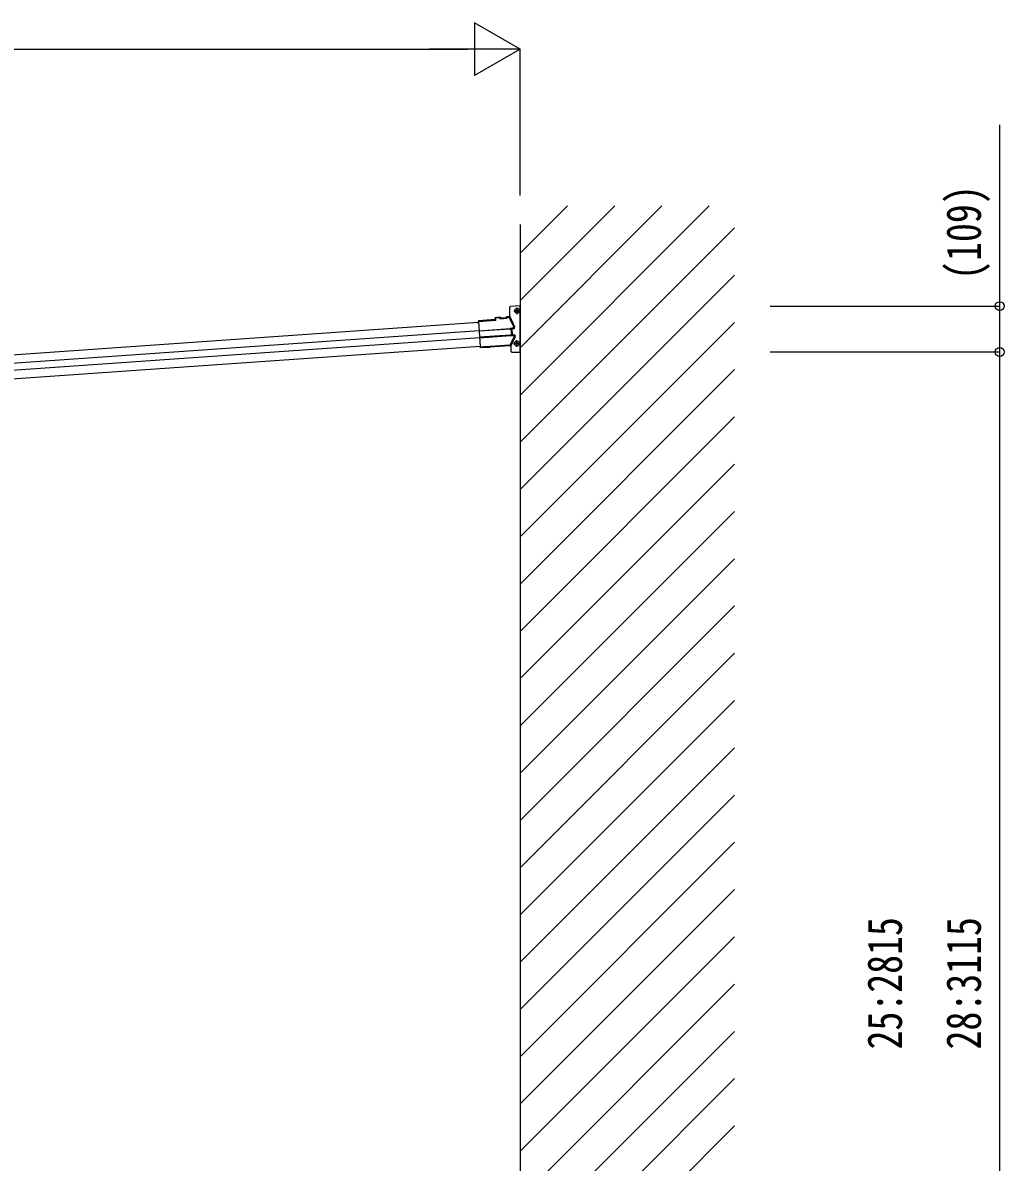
# Model space of a CAD drawing. Units: millimetres, scale not verified. Extents: x -10512 to 10512, y -7425 to 7425.
# Drawn here: x 290 to 2621, y -2622 to 84 of the extents above; entities that cross this region are included whole.
import ezdxf
from ezdxf.enums import TextEntityAlignment as Align

# ---------------------------------------------------------------- set-up
doc = ezdxf.new("R2010")
doc.units = ezdxf.units.MM
doc.header["$LTSCALE"] = 40
for name, color, linetype in [('0-3_YKK_11', 7, 'Continuous'), ('0-5_YKK_13', 4, 'Continuous'), ('0-6_YKK_A1', 4, 'Continuous'), ('0-7_YKK_D', 6, 'Continuous')]:
    doc.layers.add(name, color=color, linetype=linetype)
doc.styles.add('ＭＳ ゴシック', font='')
doc.styles.get('ＭＳ ゴシック').set_extended_font_data('MS Gothic')

msp = doc.modelspace()

# ---------------------------------------------------------------- linework, layer by layer
at = {"layer": '0-3_YKK_11'}
for p, q in [((1464.55, -607.79), (1464.55, -591.99)), ((1456.65, -599.89), (1472.45, -599.89)), ((1467.05, -599.39), (1466.05, -599.39)), ((1463.75, -685.29), (1463.75, -669.49)), ((1455.85, -677.39), (1471.65, -677.39)), ((1466.25, -676.89), (1465.25, -676.89))]:
    msp.add_line(p, q, dxfattribs=at)
for points in [[(1463.05, -599.39), (1462.05, -599.39), (1462.05, -600.39), (1463.05, -600.39)], [(1465.05, -598.39), (1465.05, -597.39), (1464.05, -597.39), (1464.05, -598.39)], [(1464.05, -601.39), (1464.05, -602.39), (1465.05, -602.39), (1465.05, -601.39)], [(1466.05, -600.39), (1467.05, -600.39), (1467.05, -599.39)], [(1464.25, -675.89), (1464.25, -674.89), (1463.25, -674.89), (1463.25, -675.89)], [(1462.25, -676.89), (1461.25, -676.89), (1461.25, -677.89), (1462.25, -677.89)], [(1463.25, -678.89), (1463.25, -679.89), (1464.25, -679.89), (1464.25, -678.89)], [(1465.25, -677.89), (1466.25, -677.89), (1466.25, -676.89)]]:
    msp.add_lwpolyline(points, dxfattribs=at)
for centre in [(1464.55, -599.89), (1463.75, -677.39)]:
    msp.add_circle(centre, 5.9, dxfattribs=at)
for centre, start, end in [((1463.05, -598.39), 270, 0), ((1463.05, -601.39), 0, 89.99998), ((1466.05, -598.39), 180.00002, 270), ((1466.05, -601.39), 89.99998, 180.00002), ((1462.25, -675.89), 270, 0), ((1465.25, -675.89), 180.00002, 270), ((1462.25, -678.89), 0, 89.99998), ((1465.25, -678.89), 89.99998, 180.00002)]:
    msp.add_arc(centre, 1, start, end, dxfattribs=at)
at = {"layer": '0-5_YKK_13'}
for p, q in [((1446.15, -592.4), (1446.15, -611.89)), ((1470.65, -587.89), (1448.94, -589.41)), ((1470.65, -587.89), (1470.65, -697.89)), ((1411.87, -620.61), (1372.56, -623.36)), ((1372.67, -624.86), (1413.47, -622.01)), ((1424.43, -615.33), (1411.56, -616.23)), ((1411.56, -616.23), (1411.87, -620.61)), ((1424.53, -616.82), (1413.16, -617.62)), ((1413.47, -622.01), (1413.16, -617.62)), ((1413.16, -617.62), (1413.74, -618.21)), ((1414.18, -622.63), (1413.47, -622.01)), ((1424.54, -616.85), (1423.24, -616.95)), ((1423.24, -616.95), (1423.38, -618.91)), ((1423.38, -618.91), (1440.34, -617.72)), ((1424.53, -616.82), (1424.43, -615.33)), ((1424.43, -615.33), (1424.63, -615.92)), ((1424.53, -616.82), (1424.54, -616.85)), ((1424.54, -616.85), (1424.58, -617.32)), ((1438.93, -616.32), (1424.58, -617.32)), ((1428.76, -617.03), (1428.86, -618.52)), ((1434.85, -618.11), (1434.74, -616.61)), ((1438.68, -614.94), (1438.79, -614.32)), ((1443.97, -613.96), (1438.79, -614.32)), ((1438.93, -616.32), (1438.89, -615.85)), ((1440.34, -617.72), (1440.2, -615.76)), ((1446.15, -611.89), (1458.43, -638.15)), ((1370.42, -628.02), (1372.88, -627.85)), ((1372.67, -624.86), (1372.56, -623.36)), ((1372.67, -624.86), (1376.83, -684.42)), ((1374.24, -647.32), (1447.15, -642.22)), ((1447.23, -643.45), (1374.33, -648.55)), ((1448.64, -642.12), (1449.55, -642.05)), ((1449, -643.44), (1449.52, -643.41)), ((1455.46, -640.47), (1449.55, -642.05)), ((1449.55, -642.05), (1450.69, -658.38)), ((1450.22, -643.24), (1451.14, -643.18)), ((1456.49, -642.32), (1451.75, -643.59)), ((1451.75, -643.59), (1452.67, -656.69)), ((1448.2, -657.32), (1375.3, -662.42)), ((1375.38, -663.65), (1448.29, -658.55)), ((1460.01, -661.63), (1449.15, -682.89)), ((1449.18, -658.43), (1449.41, -658.42)), ((1449.78, -658.45), (1450.69, -658.38)), ((1450.47, -657.05), (1449.96, -657.08)), ((1450.69, -658.38), (1456.73, -659.13)), ((1451.19, -657.11), (1452.11, -657.05)), ((1452.67, -656.69), (1457.69, -657.29)), ((1376.93, -685.85), (1376.83, -684.42)), ((1376.93, -685.85), (1376.97, -686.31)), ((1384.45, -685.78), (1376.97, -686.31)), ((1393.72, -685.13), (1384.45, -685.78)), ((1384.52, -686.89), (1384.45, -685.78)), ((1384.55, -687.28), (1384.52, -686.89)), ((1393.72, -685.13), (1393.9, -684.75)), ((1393.83, -686.63), (1394, -686.25)), ((1393.9, -684.75), (1399.88, -684.34)), ((1393.9, -684.75), (1394, -686.25)), ((1394, -686.25), (1399.99, -685.83)), ((1399.88, -684.34), (1400.11, -684.69)), ((1447.17, -681.4), (1400.11, -684.69)), ((1400.11, -684.69), (1400.21, -686.19)), ((1446.36, -682.96), (1400.21, -686.19)), ((1449.15, -682.89), (1449.15, -694.89)), ((1452.15, -697.89), (1470.65, -697.89))]:
    msp.add_line(p, q, dxfattribs=at)
for points in [[(1444.4, -615.44), (1438.9, -615.82), (1438.79, -614.32)], [(1440.2, -615.76), (1438.89, -615.85), (1438.9, -615.82)], [(1445.55, -616.09), (1451.07, -627.31), (1456.31, -638.68)], [(1455.85, -641.92), (1451.14, -643.18), (1452.11, -657.05), (1456.92, -657.64)], [(1457.74, -660.99), (1452.58, -671.25), (1447.17, -681.4)], [(1384.52, -686.89), (1377.04, -687.41), (1376.97, -686.31)], [(1384.55, -687.28), (1377.07, -687.81), (1377.04, -687.41)], [(1393.72, -685.13), (1393.83, -686.63), (1384.55, -687.28)], [(1399.88, -684.34), (1399.99, -685.83), (1400.21, -686.19)]]:
    msp.add_lwpolyline(points, dxfattribs=at)
for centre, radius in [((1464.55, -599.89), 2.25), ((1463.75, -677.39), 2)]:
    msp.add_circle(centre, radius, dxfattribs=at)
for centre, radius, start, end in [((1449.15, -592.4), 3, 94, 180), ((1444.19, -617.14), 3.19, 26.86597, 94.02466), ((1444.48, -616.63), 1.2, 26.89869, 94.02902), ((999.21, -842.53), 502, 24.03393, 26.8619), ((1455.12, -639.21), 1.3, 285.12702, 24.10936), ((1455.13, -639.21), 2.8, 285, 24.03393), ((1455.72, -639.42), 3, 285, 25.07003), ((1008.13, -441.11), 502, 331.41438, 333.93986), ((1456.57, -660.42), 1.3, 333.87402, 82.86161), ((1456.58, -660.42), 2.8, 333.93986, 83), ((1457.34, -660.26), 3, 332.94452, 83.23132), ((1446.13, -679.78), 3.19, 273.987, 331.41712), ((1452.15, -694.89), 3, 180, 270)]:
    msp.add_arc(centre, radius, start, end, dxfattribs=at)
for centre, major_axis, ratio, start_param, end_param in [((1413.82, -619.4), (-0.08, 1.2), 0.052408, 5.1044164, 6.2220988), ((1403, -811.39), (-34.91, 499.28), 0.052408, 5.0964197, 5.1044164), ((1424.85, -619.11), (-0.22, 3.19), 0.016053, 5.3122341, 6.2220988), ((1438.9, -618.13), (-0.22, 3.19), 0.016053, 0.0610865, 0.9709512), ((1447.17, -642.51), (1.5, 0.1), 0.19438, 0.8222243, 1.5707963), ((1447.27, -644.03), (2.99, 0.21), 0.19438, 0.9410649, 1.5707963), ((1447.17, -642.51), (1.48, 0.4), 0.014741, 0.0756738, 0.8193583), ((1447.27, -644.04), (2.95, 0.79), 0.014741, 0.0756738, 0.7041788), ((1448.16, -656.74), (2.99, 0.21), 0.19438, 4.712389, 5.3421204), ((1448.27, -658.26), (1.5, 0.1), 0.19438, 4.712389, 5.3570179), ((1448.27, -658.26), (1.52, -0.19), 0.014741, 5.567803, 6.2075115), ((1448.16, -656.74), (3.03, -0.37), 0.014741, 5.5790065, 6.2075115)]:
    msp.add_ellipse(centre, major_axis=major_axis, ratio=ratio, start_param=start_param, end_param=end_param, dxfattribs=at)
at = {"layer": '0-6_YKK_A1'}
for p, q in [((1471.73, -463.09), (1583.98, -350.84)), ((1471.73, -575.35), (1696.23, -350.84)), ((1471.73, -687.6), (1808.49, -350.84)), ((1471.73, -799.85), (1920.74, -350.84)), ((1471.73, -394.84), (1471.73, -3512.51)), ((1471.73, -912.11), (1980.96, -402.88)), ((1471.73, -1024.36), (1980.96, -515.13)), ((-1924.72, -857.12), (1372.79, -626.55)), ((-1923.3, -877.43), (1374.21, -646.86)), ((1471.73, -1136.61), (1980.96, -627.38)), ((1375.41, -664.08), (-1922.09, -894.67)), ((1376.83, -684.39), (-1920.67, -914.98)), ((1471.73, -1248.87), (1980.96, -739.64)), ((1471.73, -1361.12), (1980.96, -851.89)), ((1471.73, -1473.37), (1980.96, -964.14)), ((1471.73, -1585.63), (1980.96, -1076.4)), ((1471.73, -1697.88), (1980.96, -1188.65)), ((1471.73, -1810.13), (1980.96, -1300.9)), ((1471.73, -1922.39), (1980.96, -1413.16)), ((1471.73, -2034.64), (1980.96, -1525.41)), ((1471.73, -2146.89), (1980.96, -1637.66)), ((1471.73, -2259.15), (1980.96, -1749.92)), ((1471.73, -2371.4), (1980.96, -1862.17)), ((1471.73, -2483.65), (1980.96, -1974.42)), ((1471.73, -2595.91), (1980.96, -2086.68)), ((1471.73, -2708.16), (1980.96, -2198.93)), ((1471.73, -2820.41), (1980.96, -2311.18)), ((1471.73, -2932.67), (1980.96, -2423.43)), ((1471.73, -3044.92), (1980.96, -2535.69))]:
    msp.add_line(p, q, dxfattribs=at)
at = {"layer": '0-7_YKK_D'}
for p, q in [((1471.73, 21.69), (1363.47, 84.19)), ((1363.47, 84.19), (1363.47, -40.81)), ((-1914.42, 21.69), (1346.73, 21.69)), ((1471.73, 21.69), (1255.22, 21.69)), ((1471.73, 21.69), (1363.47, -40.81)), ((1471.73, -326.24), (1471.73, 22.69)), ((2065.75, -588.8), (2611.87, -588.8)), ((2065.75, -697.68), (2611.87, -697.68)), ((2065.75, -697.68), (2611.87, -697.68)), ((2610.87, -3512.51), (2610.87, -697.68))]:
    msp.add_line(p, q, dxfattribs=at)
msp.add_lwpolyline([(2610.87, -697.68), (2610.87, -588.8), (2610.87, -158.3)], dxfattribs=at)
for centre in [(2610.87, -588.8), (2610.87, -697.68), (2610.87, -697.68)]:
    msp.add_circle(centre, 10.62, dxfattribs=at)

# ---------------------------------------------------------------- texts
at = {"layer": '0-7_YKK_D', "style": 'ＭＳ ゴシック', "width": 0.8}
for s, p in [('(109)', (2590.87, -526.3)), ('25:2815', (2403.37, -2354.1)), ('28:3115', (2590.87, -2354.1))]:
    msp.add_text(s, height=82.48, rotation=90, dxfattribs=at).set_placement(p, align=Align.BOTTOM_LEFT)

doc.saveas('drawing.dxf')
